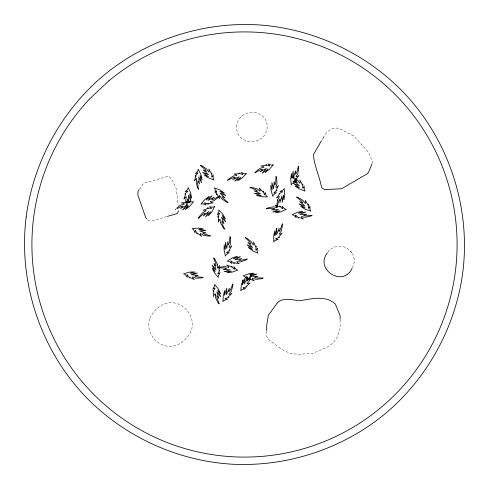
<?xml version="1.0" encoding="UTF-8"?>
<svg xmlns="http://www.w3.org/2000/svg" width="489" height="489" viewBox="0 0 489 489"><rect width="100%" height="100%" fill="white"/><g stroke="black" fill="none" stroke-linecap="round" stroke-linejoin="round"><path stroke-width="0.37" stroke-dasharray="2.44 1.83" d="M372.117 163.399L372.649 162.055L368.382 152.042L353.865 136.107L340.558 129.224L336.426 128.026L332.031 128.668L326.872 132.048L324.225 136.278M352.331 267.831C354.867 263.534 354.843 258.082 352.441 253.73M321.579 140.514L322.716 138.699M139.408 189.304L143.552 183.387L168.809 176.095L173.02 181.511L176.327 188.895L178.1 205.594M176.315 208.381L175.221 209.842L176.474 209.115M327.887 252.232C332.722 244.8 344.225 244.439 350.167 250.723M166.718 216.584L152.287 220.753L148.283 220.301L147.415 219.347M340.118 319.953L340.118 326.45L337.233 337.324L333.37 342.752L327.263 347.147L313.003 353.302L298.412 354.403L290.075 353.278L282.202 349.659L268.944 339.971L266.682 336.334L266.682 331.279M236.749 125.117C234.378 145.294 263.687 147.531 267.018 128.9C269.39 108.717 240.081 106.486 236.749 125.117M149.5 319.128C145.716 331.463 155.404 345.087 168.094 346.291C178.564 347.294 187.764 339.103 191.535 329.934C195.319 317.599 185.631 303.975 172.941 302.777C162.476 301.768 153.271 309.959 149.5 319.128"/><path stroke-width="0.73" d="M178.381 210.808L177.544 213.461L167.44 216.376M369.207 170.795L371.854 164.072M327.422 252.801C314.329 269.561 343.034 287.758 352.037 268.424M321.261 141.07L313.437 154.616C314.207 166.034 319.696 176.505 321.554 187.574L324.562 189.646L341.566 188.736L367.606 173.571L368.889 171.352M323.088 138.094L323.846 136.883M139.059 189.854L138.014 191.511L137.843 194.977L145.673 217.434L146.981 218.87M176.859 207.972L180.698 205.093L184.439 204.09L183.528 203.357L181.425 202.904L186.908 202.171L186.266 201.535L190.013 202.904L189.921 202.263L188.461 200.802L191.835 201.988L193.571 201.719L189.646 206.37L185.447 209.475L188.552 205.826L182.525 210.025L186.725 205.276L180.514 208.565L182.978 206.101L180.881 206.554L177.104 208.748M350.625 251.322L351.536 252.526M340.118 319.231L340.118 315.619L335.313 304.017C325.179 294.678 310.815 299.14 298.773 300.839C291.676 299.592 283.858 297.385 277.666 302.453L268.357 315.277L266.682 325.503L266.682 330.558M232.807 284.121L232.801 285.949L231.242 291.199L228.834 294.244L230.001 294.28L231.963 293.4L228.002 297.251L228.895 297.385L225.068 298.516L225.527 298.975L227.568 299.274L224.151 300.338L222.923 301.591L223.296 295.509L224.818 290.515L224.5 295.301L226.835 288.333L226.297 294.647L229.323 288.308L228.809 291.756L230.227 290.136L232.807 284.121M230.545 238.326L230.515 243.809L229.048 247.397L230.185 247.11L231.817 245.716L229.084 250.521L229.983 250.399L226.627 252.55L227.189 252.868L229.237 252.587L226.248 254.561L225.417 256.108L224.084 250.16L224.151 244.94L225.184 249.622L225.478 242.281L226.725 248.498L227.856 241.566L228.332 245.02L229.237 243.07L230.044 236.572L230.545 238.326M242.727 282.489L242.599 284.567L245.209 277.703L244.414 283.993L247.697 277.776L247.049 281.206L248.522 279.641L251.346 273.736L251.267 275.564L249.5 280.747L246.969 283.687L248.137 283.773L250.13 282.966L246.016 286.658L246.902 286.829L243.039 287.807L243.473 288.284L245.502 288.669L242.043 289.592L240.765 290.796L241.383 284.732L243.106 279.8L242.727 282.489M276.701 228.412L276.633 234.757L279.176 228.204L278.926 231.682L280.215 229.958L282.342 223.773L282.471 225.594L281.309 230.949L279.133 234.158L280.301 234.109L282.19 233.082L278.528 237.22L279.427 237.287L275.704 238.699L276.187 239.127L278.253 239.274L274.922 240.588L273.785 241.933L273.706 235.839L274.849 230.741L274.891 235.533L275.209 234.781L276.701 228.412M309.965 207.941L309.94 209.616L310.833 211.132L305.063 209.194L300.625 206.431L305.167 207.972L299.042 203.919L305.002 206.077L299.659 201.511L302.862 202.898L301.664 201.113L296.523 197.055L298.284 197.538L302.954 200.404L305.264 203.516L305.607 202.397L305.258 200.276L307.96 205.099L308.314 204.274L308.418 208.259L308.981 207.935L309.8 206.04L309.965 207.941M215.563 294.989L215.515 297.673L217.935 302.593L219.164 303.938L216.988 297.764L216.927 295.619L218.895 298.498L216.816 291.786L220.704 296.799L217.691 290.093L220.704 293.822L218.436 289.121L214.585 284.396L214.537 286.151L212.739 289.25L214.451 288.088L215.093 288.113L213.051 291.542L213.797 291.028L213.497 296.548L214.341 294.574L215.227 293.81L215.563 294.989M217.336 264.164L217.629 268.027L218.516 267.269L219.359 265.289L219.06 270.808L219.805 270.301L217.764 273.724L218.406 273.754L220.117 272.587L218.32 275.686L218.265 277.44L214.42 272.721L212.153 268.015L215.16 271.743L212.153 265.044L216.04 270.05L213.962 263.339L215.93 266.224L215.869 264.072L213.693 257.899L214.922 259.249L217.336 264.164M260.093 190.013L260.075 191.187L256.988 188.84L251.701 187.391L249.873 187.421L255.943 189.885L257.593 191.26L254.133 190.826L260.533 193.717L254.207 193.308L261.224 195.496L256.432 195.282L261.462 196.694L267.544 196.945L266.267 195.741L265.136 192.342L264.873 194.396L264.427 194.86L263.216 191.058L263.1 191.957L259.164 188.076L260.093 190.013M257.403 248.644L257.165 251.639L257.88 253.247L252.367 250.655L248.278 247.403L252.611 249.457L246.994 244.726L252.666 247.55L247.886 242.403L250.906 244.145L249.922 242.238L245.282 237.617L246.976 238.302L251.285 241.682L253.223 245.038L253.693 243.968L253.589 241.823L255.716 246.927L256.169 246.144L255.814 250.111L256.407 249.861L257.44 248.07L257.403 248.644M211.823 173.051L211.768 177.036L212.336 176.737L213.235 174.873L213.228 178.454L214.066 180.001L208.369 177.837L204.054 174.897L208.522 176.621L202.568 172.324L208.436 174.72L203.283 169.94L206.425 171.456L205.301 169.622L200.325 165.368L202.067 165.918L206.621 168.968L208.803 172.171L209.194 171.064L208.931 168.931L211.431 173.864L211.823 173.051M216.658 191.413L216.596 194.818L216.988 194.005L219.488 198.937L219.225 196.804L219.61 195.698L221.798 198.901L226.346 201.951L228.088 202.501L223.112 198.247L221.988 196.413L225.129 197.923L219.977 193.149L225.845 195.545L219.891 191.248L224.365 192.972L220.044 190.032L214.353 187.862L215.184 189.414L215.178 192.99L216.077 191.132L216.651 190.832L216.658 191.413M302.783 184.145L302.728 188.131L303.302 187.831L304.195 185.973L304.195 189.549L305.026 191.101L299.329 188.931L295.014 185.991L299.488 187.715L293.528 183.418L299.402 185.814L294.244 181.04L297.385 182.55L296.261 180.716L291.285 176.462L293.027 177.012L297.581 180.062L299.763 183.265L300.154 182.159L299.891 180.025L302.391 184.958L302.783 184.145M276.016 176.56L275.698 183.1L274.94 185.111L274.213 181.7L273.602 188.699L271.896 182.593L272.147 189.934L270.765 185.343L271.089 190.557L272.868 196.382L273.583 194.781L276.413 192.587L274.39 193.021L273.809 192.752L276.988 190.349L276.108 190.539L278.467 185.545L276.945 187.061L275.833 187.428L277.025 183.742L276.646 178.271L276.016 176.56M26.186 216.92C18.136 281.138 39.829 347.917 84.09 395.136C122.183 435.393 175.38 460.424 230.686 464.116C286.01 467.386 341.927 449.22 384.764 414.049C427.337 378.559 455.656 327.043 462.814 272.08C470.864 207.862 449.171 141.083 404.91 93.864C366.817 53.607 313.62 28.576 258.314 24.884C202.99 21.614 147.073 39.78 104.236 74.951C61.663 110.441 33.344 161.957 26.186 216.92M218.724 219.475L218.485 222.116L219.2 220.087L220.038 219.274L220.57 223.118L223.277 227.874L224.592 229.145L222.037 223.118L221.847 220.979L223.986 223.73L221.505 217.159L225.686 221.92L222.275 215.417L225.508 218.956L222.953 214.396L218.827 209.915L218.883 211.676L217.281 214.879L218.913 213.614L219.561 213.601L217.733 217.14L218.449 216.59L218.724 219.475M277.532 200.05L276.756 205.472L277.012 207.281L278.693 200.955L279.855 199.145L279.855 202.629L281.921 195.918L282.312 202.244L283.602 195.013L283.987 199.793L284.763 194.628L284.25 188.558L283.217 189.976L279.983 191.529L282.049 191.529L282.569 191.914L278.95 193.595L279.855 193.595L276.499 197.984L278.308 196.822L279.47 196.694L277.532 200.05M298.693 167.971L297.923 173.393L295.986 176.749L297.147 176.621L298.956 175.459L295.594 179.848L296.499 179.848L292.887 181.529L293.4 181.914L295.466 181.914L292.239 183.467L291.206 184.885L290.686 178.815L291.462 173.65L291.854 178.43L293.143 171.199L293.528 177.525L295.594 170.808L295.594 174.298L296.756 172.489L298.437 166.162L298.693 167.971M195.753 176.657L194.518 180.893L195.771 179.151L196.804 178.601L196.236 182.434L197.513 187.764L198.418 189.347L197.648 182.849L198.063 180.741L199.347 183.98L198.797 176.975L201.486 182.721L200.025 175.52L202.146 179.818L200.967 174.732L198.247 169.28L197.813 170.979L195.38 173.607L197.299 172.849L197.923 173.014L195.178 175.912L196.022 175.575L195.753 176.657M231.089 261.065L230.979 261.701L231.92 263.54L229.072 261.377L227.336 261.102L232.507 257.874L237.458 256.212L233.381 258.736L240.405 256.591L234.946 259.818L241.866 258.595L238.766 260.185L240.9 260.399L247.3 259.011L245.808 260.062L240.625 261.841L236.755 261.652L237.403 262.624L239.262 263.705L233.821 262.715L234.231 263.522L231.089 261.065M185.404 194.824L183.998 199.011L185.319 197.318L186.37 196.81L185.655 200.618L186.719 205.991L187.556 207.617L187.049 201.089L187.55 198.999L188.699 202.287L188.43 195.27L190.887 201.113L189.72 193.858L191.664 198.241L190.686 193.112L188.192 187.55L187.69 189.237L185.154 191.761L187.104 191.083L187.721 191.278L184.86 194.054L185.716 193.754L185.404 194.824M282.776 208.283L282.581 208.901L279.806 206.04L280.099 206.896L274.849 205.178L276.542 206.499L277.049 207.556L273.241 206.835L267.862 207.898L266.242 208.736L272.77 208.228L274.861 208.73L271.572 209.885L278.589 209.616L272.746 212.073L280.001 210.9L275.619 212.843L280.747 211.865L286.303 209.371L284.622 208.87L282.092 206.334L282.776 208.283M295.796 215.203L295.601 215.82L296.279 217.77L293.755 215.233L292.067 214.726L297.63 212.232L302.758 211.26L298.376 213.204L305.631 212.03L299.788 214.488L306.805 214.219L303.516 215.374L305.607 215.869L312.135 215.368L310.509 216.205L305.136 217.269L301.328 216.548L301.835 217.605L303.528 218.925L298.272 217.208L298.571 218.063L295.796 215.203M214.671 206.554L211.804 211.926L208.351 215.845L210.618 211.621L205.606 216.994L208.717 211.468L203.338 215.985L205.233 213.057L203.271 213.944L198.424 218.345L199.194 216.688L202.788 212.556L206.236 210.783L205.191 210.264L203.045 210.258L208.247 208.393L207.489 207.904L211.437 208.461L211.211 207.849L209.475 206.731L213.033 207.183L214.671 206.554M234.408 268.712L234.164 269.311L231.609 266.254L231.841 267.128L226.731 265.02L228.326 266.468L228.748 267.556L225.007 266.554L219.567 267.208L217.886 267.929L224.433 267.911L226.48 268.565L223.112 269.47L230.13 269.726L224.121 271.737L231.438 271.114L226.927 272.728L232.116 272.135L237.843 270.069L236.205 269.433L233.87 266.719L234.408 268.712M246.866 276.591L246.627 277.19L247.159 279.182L244.83 276.468L243.192 275.839L248.919 273.767L254.109 273.18L249.592 274.787L256.914 274.164L250.9 276.175L257.923 276.438L254.555 277.336L256.603 277.99L263.149 277.978L261.468 278.693L256.028 279.347L252.287 278.345L252.709 279.439L254.298 280.882L249.188 278.773L249.427 279.647L246.866 276.591M187.195 274.794L186.914 275.374L187.305 277.397L185.172 274.525L183.583 273.779L189.445 272.122L194.665 271.908L190.044 273.192L197.391 273.088L191.248 274.665L198.234 275.429L194.811 276.083L196.804 276.884L203.338 277.336L201.609 277.935L196.138 278.198L192.477 276.933L192.819 278.045L194.304 279.604L189.359 277.135L189.53 278.021L187.195 274.794M201.45 203.491L201.089 204.041L202.825 203.766L206.199 204.952L204.738 203.491L204.647 202.856L208.393 204.225L207.752 203.583L213.235 202.856L211.132 202.397L210.221 201.67L213.962 200.661L218.345 197.373L219.439 195.912L213.779 199.2L211.682 199.659L214.145 197.195L207.935 200.478L212.134 195.734L206.107 199.934L209.213 196.278L205.013 199.384L201.45 203.491M273.186 164.848L269.256 169.506L265.056 172.611L268.161 168.956L262.135 173.161L266.334 168.412L260.13 171.7L262.593 169.231L260.49 169.689L254.83 172.978L255.924 171.517L260.307 168.228L264.054 167.226L263.143 166.492L261.04 166.034L266.517 165.306L265.882 164.665L269.622 166.034L269.531 165.398L268.07 163.937L271.45 165.123L273.186 164.848M195.502 230.307L195.117 230.82L195.117 232.886L193.565 229.659L192.146 228.626L198.216 228.112L203.381 228.883L198.601 229.274L205.832 230.563L199.506 230.949L206.224 233.015L202.733 233.015L204.543 234.182L210.869 235.857L209.066 236.12L203.638 235.343L200.282 233.406L200.411 234.567L201.572 236.376L197.183 233.015L197.183 233.919L195.502 230.307M246.224 173.699L241.976 178.063L237.562 180.857L240.924 177.434L234.61 181.193L239.139 176.761L232.709 179.591L235.343 177.311L233.216 177.617L227.336 180.49L228.534 179.108L233.143 176.144L236.945 175.41L236.089 174.616L234.023 174.011L239.543 173.674L238.95 172.99L242.587 174.628L242.544 173.98L241.187 172.421L244.476 173.846L246.224 173.699M108.992 80.697L89.53 98.974A212.593 212.593 0 0 0 187.33 449.263A212.593 212.593 0 0 0 452.447 200.301A212.593 212.593 0 0 0 108.992 80.697"/></g></svg>
